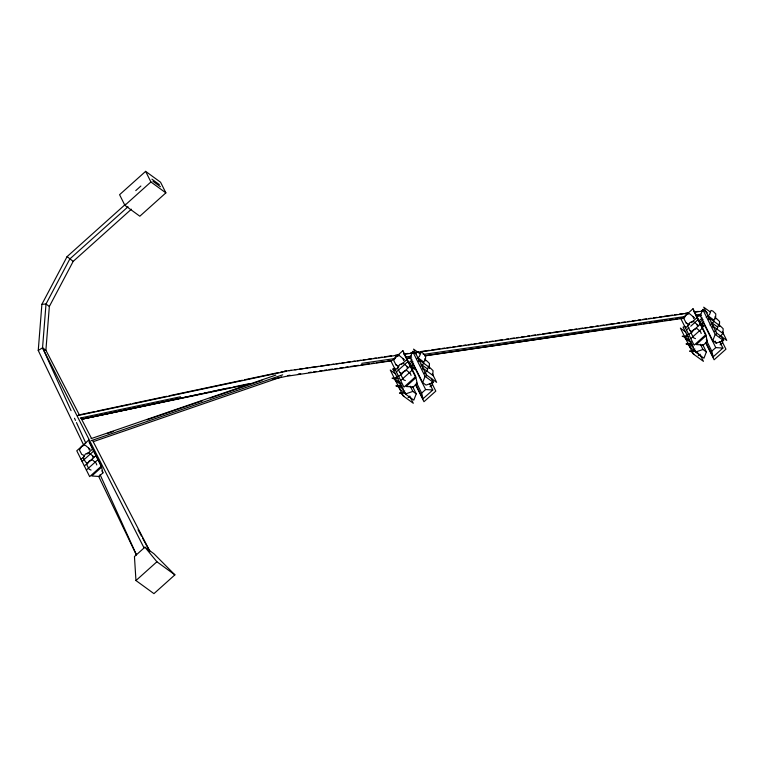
<?xml version="1.0" encoding="UTF-8"?>
<svg xmlns="http://www.w3.org/2000/svg" width="765" height="765" viewBox="0 0 765 765"><rect width="100%" height="100%" fill="white"/><g stroke="black" fill="none" stroke-linecap="round" stroke-linejoin="round"><path stroke-width="1.15" d="M425.445 360.65L425.646 355.83L422.691 352.961L420.874 352.359L419.507 356.327L416.935 358.632M429.261 368.3L429.452 363.471L426.507 360.602L424.69 360.009L423.313 363.968L420.75 366.272M432.827 375.462L433.028 370.633L430.073 367.764L428.257 367.171L426.889 371.13L424.317 373.435M715.581 318.718L715.772 313.899L712.827 311.03L711.01 310.427L709.633 314.396L706.21 317.465M719.387 326.368L719.588 321.549L716.633 318.67L714.816 318.077L713.449 322.046L710.016 325.115M83.672 445.106L38.25 350.475L41.893 304.298L67.1 256.61L125.498 204.255M71.059 410.652L42.553 347.798L46.005 304.021L69.835 258.943L128.032 206.77M79.359 414.917L45.9 350.236L49.352 306.459L73.182 261.381L131.379 209.199M418.732 361.415L419.038 359.378M422.548 369.065L422.854 367.028M426.115 376.227L426.421 374.19M708.859 319.493L709.174 317.446M712.674 327.133L712.98 325.096M716.241 334.295L716.556 332.259M416.361 354.118L412.622 351.393L410.193 357.637L422.643 382.605L426.048 385.091L433.487 382.49L431.412 378.331M412.612 386.602L416.246 393.879L413.817 400.133L405.402 394.004L392.952 369.026L395.075 368.29M422.643 382.605L425.072 376.361L412.622 351.393M707.424 312.866L702.748 309.462L700.319 315.706L712.77 340.683L716.183 343.16L723.623 340.559L721.548 336.399M702.748 344.671L706.372 351.957L703.943 358.202L695.528 352.072L683.078 327.095L685.201 326.359M712.77 340.683L715.198 334.429L702.748 309.462M719.75 336.619L722.963 333.53L723.155 328.711L720.209 325.833L718.392 325.24L717.015 329.208L714.453 331.503M145.627 171.36L119.579 194.702L124.877 205.326L139.832 216.218L165.871 192.866L160.573 182.242L145.627 171.36L150.915 181.974L165.871 192.866M135.759 190.619L140.865 186.038M124.877 205.326L150.915 181.974M81.061 459.382L84.437 456.351M86.971 454.085L92.89 448.778M82.085 461.429L93.913 450.824M84.351 465.981L96.18 455.376M86.368 470.026L98.197 459.421M101.611 467.195L91.8 475.993L98.953 476.461L102.931 472.894L101.611 467.195L89.161 442.227M144.92 547.176L134.449 556.566L135.96 580.549L153.947 593.64L174.889 574.859L153.908 553.726L144.92 547.176L156.911 561.768L174.889 574.859M135.96 580.549L156.911 561.768M395.352 369.887L398.737 366.856M401.271 364.58L407.181 359.282M396.375 371.933L408.204 361.329M408.806 362.859L412.134 359.885M409.581 364.408L412.899 361.424M396.834 381.659L393.879 378.79L392.062 378.187L394.807 378.465L397.379 376.16M398.642 376.485L410.47 365.88M413.636 363.308L410.317 366.292L414.467 369.323M410.805 366.693L413.186 364.561L425.636 389.528L432.789 389.997L429.681 383.753M400.659 380.53L412.488 369.925M399.904 388.582L397.695 386.43L395.878 385.828L398.622 386.115L401.185 383.81M415.902 377.7L406.1 386.497L413.253 386.966L417.221 383.399L415.902 377.7L403.451 352.732M403.05 392.512L404.762 390.972M409.849 396.069L408.137 397.599L409.552 396.461M432.789 389.997L422.988 398.795L421.668 393.095L425.636 389.528M429.978 386.774L432.521 384.508M685.478 327.955L689.705 324.169M691.397 322.648L697.317 317.351M686.501 330.002L689.035 327.736M690.728 326.215L698.33 319.397M698.942 320.927L702.26 317.953M699.707 322.476L703.035 319.502M687.506 334.238L684.933 336.533L682.198 336.256L684.015 336.858L686.224 339.01M688.768 334.554L700.606 323.949M703.762 321.386L700.444 324.36L703.771 326.779M700.931 324.771L703.322 322.629L715.772 347.597L722.925 348.065L719.808 341.831M690.785 338.599L702.624 327.994M691.321 341.878L688.749 344.183L686.004 343.906L687.821 344.499L690.776 347.377M706.028 335.768L696.227 344.566L703.379 345.034L707.348 341.467L706.028 335.768L693.587 310.8M694.343 354.539L691.397 351.661L689.581 351.068L692.315 351.345L694.888 349.041M698.263 355.677L699.975 354.138M722.925 348.065L713.114 356.863L711.794 351.164L715.772 347.597M720.114 344.852L722.648 342.577M38.25 350.475L42.553 347.798L45.9 350.236M701.888 310.6L702.385 310.408M405.402 394.004L412.832 391.403L416.246 393.879M695.528 352.072L702.968 349.471L706.372 351.957M91.092 438.641L275.859 375.099M107.664 433.344L113.297 431.412M147.1 419.784L202.304 400.803M210.184 398.096L262.012 380.272M91.169 440.688L282.687 374.831M93.397 441.615L281.539 376.916M78.403 415.041L94.688 411.589M97.012 411.092L130.739 403.93M133.062 403.442L166.78 396.28M169.113 395.782L242.371 380.234M244.695 379.736L278.422 372.574M280.745 372.077L283.069 371.589M77.772 415.577L285.517 371.465M80.325 418.025L180.502 396.758M201.903 393.659L81.836 419.163L227.167 388.324M204.236 393.172L208.893 392.177M211.226 391.68L231.04 387.473M232.981 387.09L249.266 383.638M81.482 419.287L249.132 384.126M272.416 379.239L286.387 376.313L391.613 360.803M406.99 358.546L411.723 357.848M424.728 355.926L589.079 331.714M591.441 331.36L599.722 330.145M602.084 329.791L615.089 327.879M617.451 327.525L625.732 326.311M628.094 325.966L636.375 324.743M638.737 324.398L641.099 324.044M643.47 323.7L647.018 323.174M649.38 322.83L651.742 322.476M654.113 322.132L662.385 320.908M664.747 320.564L667.118 320.21M669.48 319.866L673.028 319.34M675.39 318.995L677.761 318.642M680.123 318.297L682.485 317.944M696.676 315.859L699.038 315.505M286.598 370.996L284.236 371.341L399.273 354.989M288.95 370.652L291.312 370.317M294.85 369.801L297.212 369.457M299.574 369.122L303.112 368.606M305.474 368.261L307.826 367.927M310.188 367.582L318.45 366.387M320.803 366.043L329.065 364.848M331.427 364.503L333.779 364.169M336.141 363.824L339.679 363.308M342.041 362.964L344.403 362.629M346.765 362.285L350.303 361.769M352.655 361.434L355.017 361.09M357.379 360.745L360.917 360.239M363.279 359.894L365.632 359.55M367.994 359.206L371.532 358.699M373.894 358.355L376.256 358.01M378.618 357.676L382.156 357.159M384.508 356.815L391.594 355.792M395.132 355.276L397.484 354.941M405.746 353.746L408.108 353.401M410.47 353.057L412.823 352.713M416.361 352.206L418.723 351.862M421.085 351.518L429.347 350.322M431.699 349.988L439.961 348.792M442.323 348.448L444.675 348.104M447.037 347.759L450.575 347.253M452.937 346.908L455.299 346.564M457.652 346.229L461.199 345.713M463.552 345.369L465.914 345.025M468.276 344.69L471.814 344.174M474.176 343.829L476.528 343.495M478.89 343.15L482.428 342.634M484.79 342.299L487.152 341.955M489.504 341.611L493.052 341.104M495.404 340.76L502.49 339.736M506.028 339.22L508.381 338.876M510.743 338.541L514.281 338.025M516.643 337.681L519.005 337.336M521.357 337.002L524.905 336.485M527.257 336.141L529.619 335.806M531.981 335.462L535.519 334.946M537.881 334.611L540.233 334.267M542.595 333.923L550.857 332.727M553.219 332.383L561.472 331.188M563.834 330.843L566.196 330.509M568.548 330.164L572.086 329.648M574.448 329.313L576.81 328.969M579.172 328.625L582.71 328.118M585.072 327.774L587.424 327.43M589.786 327.085L593.324 326.579M595.686 326.234L598.048 325.89M600.401 325.555L603.948 325.039M606.301 324.695L614.563 323.499M616.925 323.155L619.277 322.82M621.639 322.476L625.177 321.96M627.539 321.625L629.901 321.281M632.253 320.937L635.801 320.43M638.153 320.086L640.515 319.741M642.877 319.397L646.415 318.89M648.777 318.546L651.13 318.202M653.492 317.867L657.03 317.351M659.392 317.006L661.754 316.672M664.106 316.328L672.368 315.132M674.73 314.788L677.092 314.444M679.444 314.109L682.982 313.593M685.344 313.248L687.706 312.904M695.959 311.709L698.321 311.374M403.997 354.31L688.529 313.095M694.438 312.244L702.7 311.049L701.859 310.858M361.749 363.346L394.836 358.555M405.469 357.016L411.379 356.155M423.198 354.453L685.507 316.461M696.14 314.922L700.874 314.233M287.659 375.577L290.021 375.233M298.302 374.037L300.664 373.693M308.945 372.498L311.307 372.153M313.669 371.809L316.041 371.465M319.588 370.949L321.95 370.614M324.312 370.27L326.684 369.925M329.046 369.581L332.593 369.065M334.955 368.73L337.327 368.386M339.689 368.041L343.236 367.525M345.598 367.181L347.97 366.846M350.332 366.502L358.603 365.297M360.975 364.962L369.246 363.757M371.618 363.413L373.98 363.079M376.342 362.734L384.623 361.529M386.985 361.195L390.532 360.678M407.095 358.278L410.642 357.762M424.833 355.706L683.805 318.202M696.819 316.318L701.543 315.639M41.893 304.298L46.005 304.021L49.352 306.459M686.119 336.533L688.49 336.514M689.934 344.174L692.306 344.164M692.315 351.345L695.873 351.326M394.807 378.465L398.364 378.445M398.622 386.115L402.17 386.096M405.746 393.258L399.454 393L401.271 393.593L404.216 396.461M694.591 317.877L689.399 313.583L686.052 314.941L683.843 318.565L686.195 323.012L688.089 323.834M698.397 325.527L693.205 321.233L689.867 322.581L687.659 326.206L690.011 330.662L691.904 331.474M695.481 338.637L693.578 337.824L691.225 333.368L693.434 329.744L696.781 328.395L700.501 331.618L701.199 333.502M404.455 359.808L399.263 355.515L395.926 356.863L393.717 360.497L396.069 364.943L397.963 365.756M408.271 367.458L403.079 363.165L399.732 364.513L397.523 368.137L399.875 372.593L401.778 373.406M405.345 380.568L403.451 379.756L401.099 375.299L403.308 371.675L406.645 370.327L410.375 373.55L411.073 375.433M83.672 455.261L81.769 454.439L79.417 449.992L81.626 446.368L84.972 445.01L90.165 449.304M87.478 462.901L85.584 462.089L83.232 457.633L85.441 454.008L88.788 452.66L93.98 456.954M91.054 470.064L89.151 469.251L86.799 464.795L89.017 461.171L92.355 459.822L96.074 463.045L96.782 464.938M710.169 311.9L703.714 307.195L716.595 333.033L726.75 340.425L722.399 331.704M707.998 315.792L713.535 319.827M709.021 317.838L718.249 324.561M711.287 322.39L717.752 327.095M713.305 326.435L723.461 333.827M700.501 323.423L703.829 325.842M715.198 334.429L723.623 340.559M686.195 323.012L687.668 324.083M690.011 330.662L691.474 331.733M685.918 332.134L680.381 328.108L693.262 353.946L703.427 361.338L700.233 354.95M684.665 336.705L689.284 340.062M685.689 338.752L689.38 341.439M687.955 343.303L693.501 347.339M689.973 347.348L698.282 353.401M420.042 353.832L413.578 349.117L426.468 374.965L436.624 382.357L432.378 373.846M417.862 357.724L423.408 361.749M418.885 359.77L428.123 366.492M421.161 364.322L427.616 369.026M423.179 368.367L433.334 375.758M410.375 365.345L414.534 368.376M425.072 376.361L433.487 382.49M151.9 179.163L159.369 184.604M152.952 181.276L160.43 186.727M396.069 364.943L397.532 366.014M399.875 372.593L401.348 373.664M392.952 369.026L394.817 370.394M395.792 374.066L390.255 370.031L403.136 395.878L413.291 403.27L410.107 396.882M394.539 378.637L400.076 382.663M395.562 380.683L399.253 383.37M397.829 385.235L403.365 389.261M399.846 389.28L402.62 391.298M404.465 392.636L406.311 393.985M73.182 261.381L67.1 256.61M138.025 529.782L141.448 536.055M142.596 538.149L149.443 550.704M81.004 418.092L91.427 438.24M92.527 440.363L150.122 551.689M42.553 347.798L144.021 547.864M714.931 316.72L715.992 318.842M718.679 324.245L719.741 326.378M721.586 340.444L725.937 349.175L714.108 359.78L705.464 342.452M715.141 341.085L716.183 343.16M695.796 315.037L698.894 321.252M706.315 339.392L707.348 341.467M706.611 340.76L711.794 351.164M705.856 342.299L713.114 356.863M700.377 344.269L702.968 349.471M424.795 358.642L425.856 360.774M428.553 366.177L429.614 368.309M431.45 382.376L435.811 391.106L423.973 401.711L415.338 384.384M416.476 382.691L421.668 393.095M415.72 384.221L422.988 398.795M410.241 386.201L412.832 391.403M101.888 470.819L102.931 472.894M98.637 476.299L136.323 554.797M74.501 418.235L75.477 420.406M76.462 422.567L85.804 443.155M100.052 474.587L136.419 554.768M696.934 324.456L697.632 326.339M693.119 316.806L693.817 318.699M406.798 366.387L407.496 368.271M402.992 358.737L403.691 360.631M92.508 455.883L93.206 457.776M88.692 448.233L89.39 450.126M88.606 440.181L76.777 450.786L89.658 476.633L101.487 466.019L88.606 440.181M402.897 350.686L391.068 361.29L403.949 387.128L415.778 376.523L402.897 350.686M693.023 308.754L681.194 319.359L694.085 345.197L705.913 334.592L693.023 308.754"/></g></svg>
